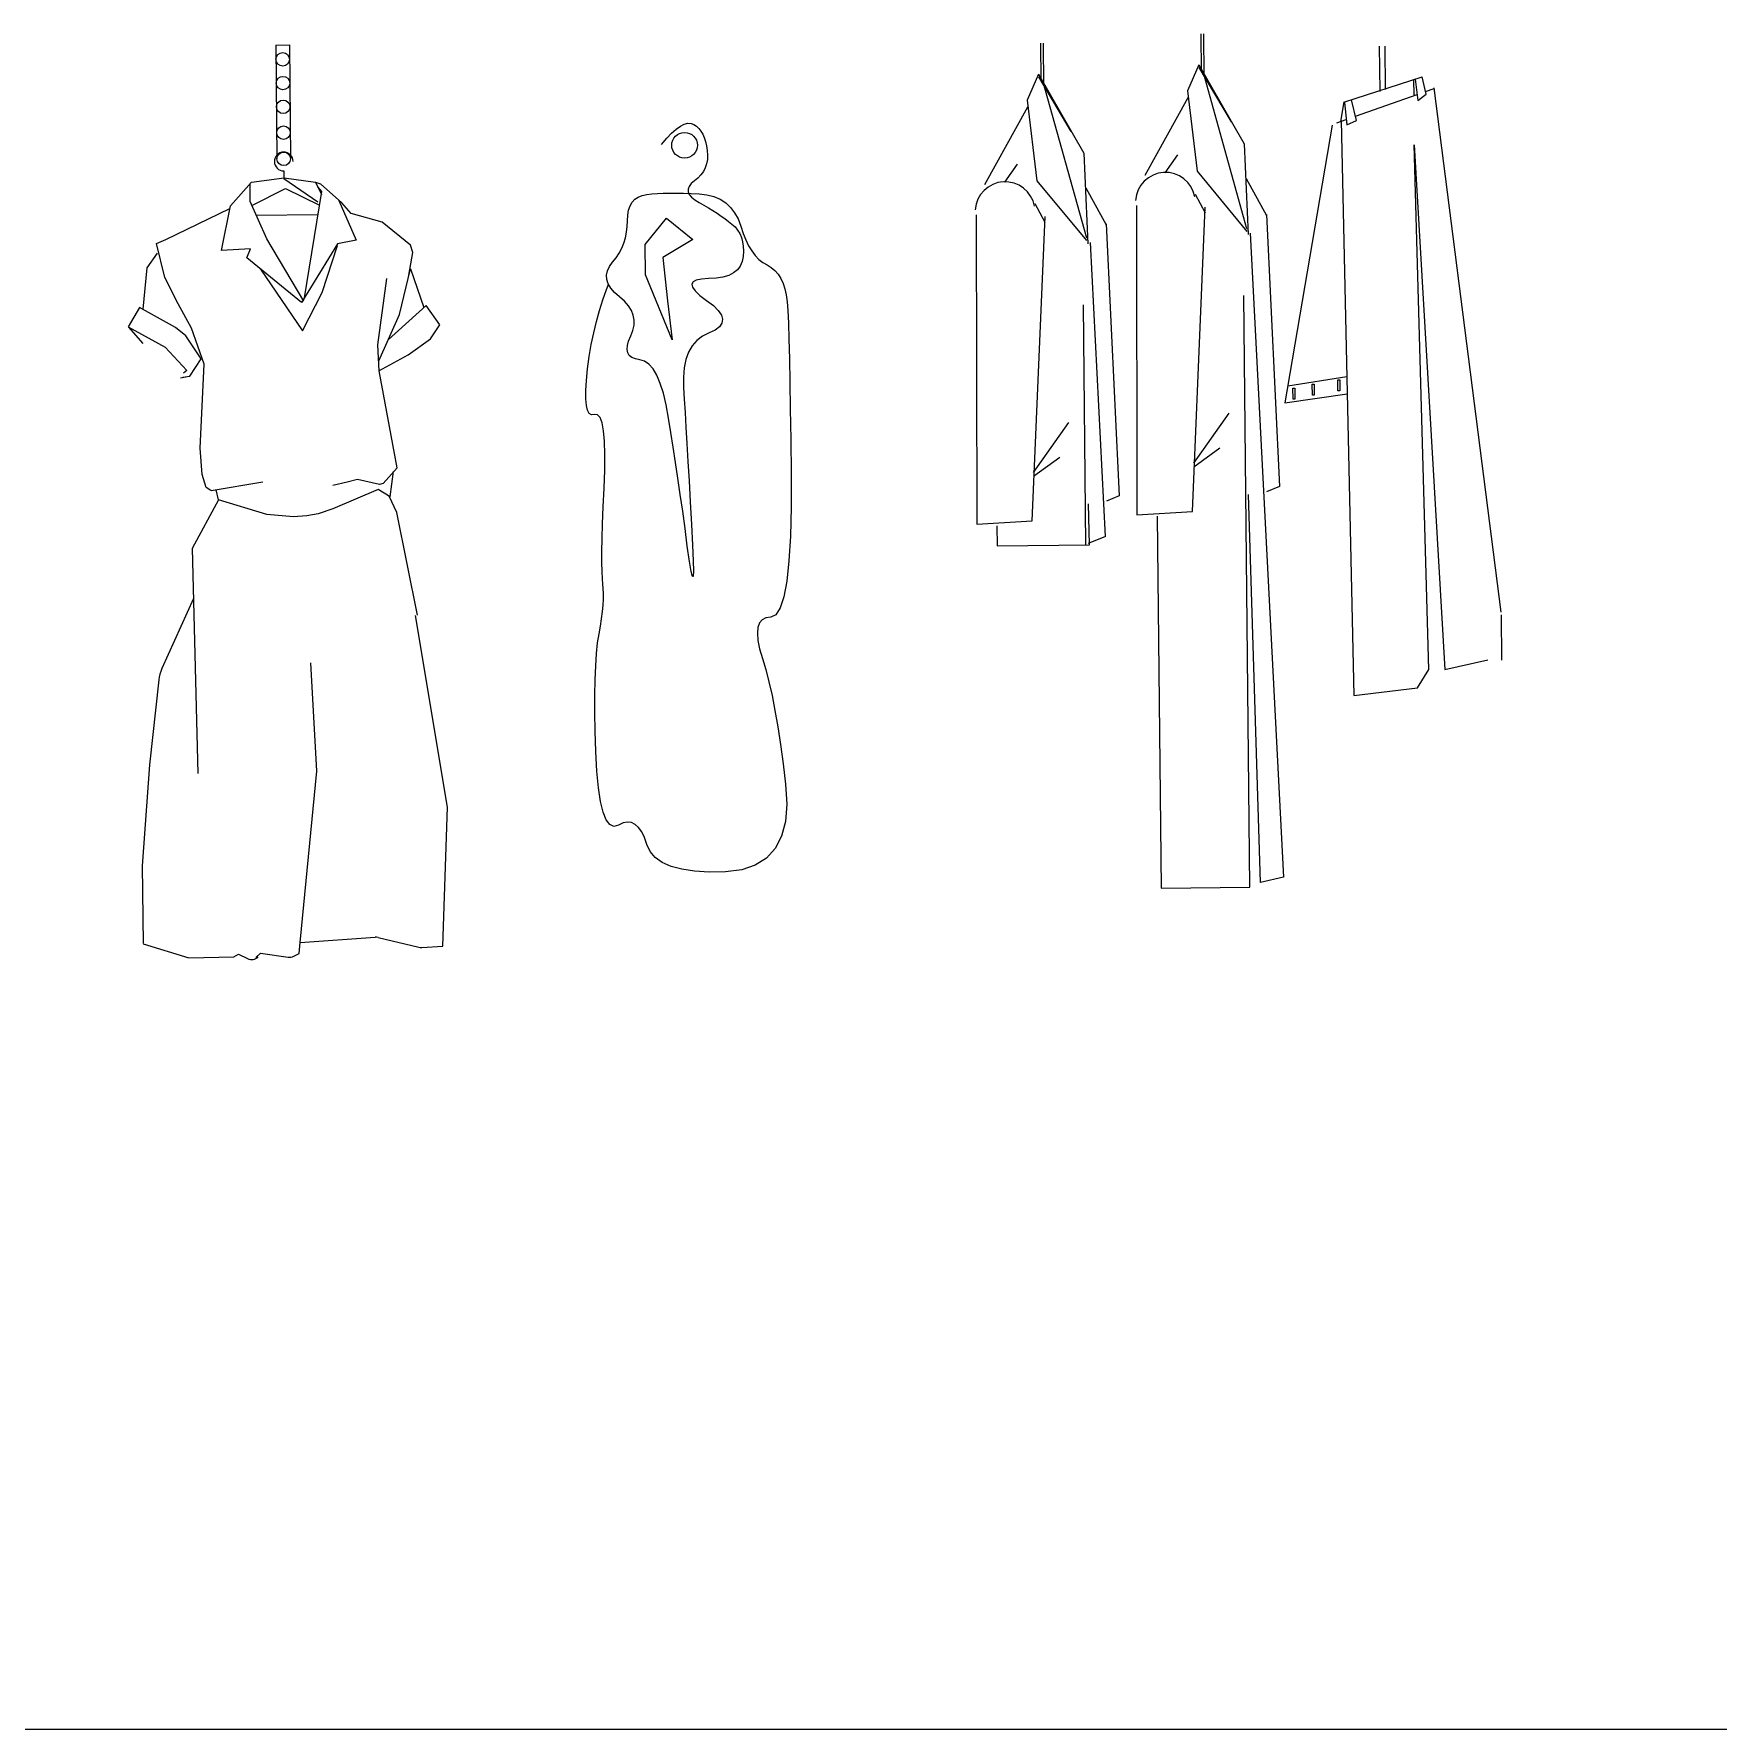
# Model space of a CAD drawing. Header units: inches. Extents: x 8.4 to 50.9, y 14.4 to 39.2.
# Drawn here: x 41.51 to 44.004, y 18.215 to 20.725 of the extents above; entities that cross this region are included whole.
import ezdxf

# ---------------------------------------------------------------- set-up
doc = ezdxf.new("R2010")
doc.units = ezdxf.units.IN
doc.header["$MEASUREMENT"] = 0
doc.layers.add('02', color=2, linetype='Continuous')
doc.layers.add('1', color=1, linetype='Continuous')

msp = doc.modelspace()

# ---------------------------------------------------------------- linework, layer by layer
at = {"layer": '02'}
for p, q in [((41.8683, 20.7083, 8.7529), (41.8883, 20.7085, 8.7529)), ((41.8683, 20.7083, 8.7529), (41.87, 20.5396, 8.7529)), ((41.8883, 20.7085, 8.7529), (41.89, 20.5398, 8.7529)), ((43.0017, 20.6546, 8.7529), (43.0011, 20.7108, 8.7529)), ((43.0057, 20.6479, 8.7529), (43.005, 20.7109, 8.7529)), ((43.239, 20.6685, 8.7529), (43.2385, 20.7247, 8.7529)), ((43.243, 20.6618, 8.7529), (43.2424, 20.7247, 8.7529)), ((43.5025, 20.7066, 8.7529), (43.5032, 20.6396, 8.7529)), ((43.5105, 20.7067, 8.7529), (43.5112, 20.6422, 8.7529)), ((42.9978, 20.665, 8.7529), (42.9812, 20.6267, 8.7529)), ((42.9978, 20.665, 8.7529), (43.065, 20.5483, 8.7529)), ((42.9979, 20.661, 8.7529), (43.0457, 20.5804, 8.7529)), ((43.2351, 20.6788, 8.7529), (43.2185, 20.6406, 8.7529)), ((43.2351, 20.6788, 8.7529), (43.3024, 20.5622, 8.7529)), ((43.2353, 20.6749, 8.7529), (43.2831, 20.5943, 8.7529)), ((43.2416, 20.6676, 8.7529), (43.306, 20.4367, 8.7529)), ((43.4498, 20.6236, 8.7529), (43.5658, 20.661, 8.7529)), ((43.5556, 20.6577, 8.7529), (43.5597, 20.6262, 8.7529)), ((43.572, 20.6356, 8.7529), (43.5658, 20.661, 8.7529)), ((43.0042, 20.6537, 8.7529), (43.0687, 20.4228, 8.7529)), ((43.2185, 20.6406, 8.7529), (43.2326, 20.5213, 8.7529)), ((43.4673, 20.6029, 8.7529), (43.5585, 20.635, 8.7529)), ((43.5531, 20.6569, 8.7529), (43.5534, 20.6344, 8.7529)), ((43.5597, 20.6262, 8.7529), (43.572, 20.6356, 8.7529)), ((43.5711, 20.6394, 8.7529), (43.5839, 20.6439, 8.7529)), ((43.6827, 19.8687, 8.7529), (43.5838, 20.6451, 8.7529)), ((42.9182, 20.5016, 8.7529), (42.9822, 20.6166, 8.7529)), ((42.9812, 20.6267, 8.7529), (42.9952, 20.5074, 8.7529)), ((43.1555, 20.5154, 8.7529), (43.2196, 20.6304, 8.7529)), ((43.4499, 20.624, 8.7529), (43.445, 20.595, 8.7529)), ((43.451, 20.623, 8.7529), (43.4544, 20.59, 8.7529)), ((43.4688, 20.5963, 8.7529), (43.4615, 20.6273, 8.7529)), ((42.4544, 20.5777, 8.7529), (42.4611, 20.5836, 8.7529)), ((42.4611, 20.5836, 8.7529), (42.4674, 20.5881, 8.7529)), ((42.4674, 20.5881, 8.7529), (42.4731, 20.591, 8.7529)), ((42.4731, 20.591, 8.7529), (42.4784, 20.5924, 8.7529)), ((42.4784, 20.5924, 8.7529), (42.4832, 20.5923, 8.7529)), ((42.4832, 20.5923, 8.7529), (42.4875, 20.5907, 8.7529)), ((42.4875, 20.5907, 8.7529), (42.4913, 20.588, 8.7529)), ((42.4913, 20.588, 8.7529), (42.4948, 20.5847, 8.7529)), ((42.4948, 20.5847, 8.7529), (42.4979, 20.5808, 8.7529)), ((43.4327, 20.5897, 8.7529), (43.3628, 20.1784, 8.7529)), ((43.4394, 20.5931, 8.7529), (43.4536, 20.5981, 8.7529)), ((43.4461, 20.5966, 8.7529), (43.4649, 19.7453, 8.7529)), ((43.4544, 20.59, 8.7529), (43.4688, 20.5963, 8.7529)), ((42.4394, 20.5612, 8.7529), (42.4472, 20.5702, 8.7529)), ((42.4472, 20.5702, 8.7529), (42.4544, 20.5777, 8.7529)), ((42.4979, 20.5808, 8.7529), (42.5005, 20.5763, 8.7529)), ((42.5005, 20.5763, 8.7529), (42.5028, 20.5712, 8.7529)), ((42.5028, 20.5712, 8.7529), (42.5047, 20.5655, 8.7529)), ((42.5047, 20.5655, 8.7529), (42.5061, 20.5592, 8.7529)), ((42.5061, 20.5592, 8.7529), (42.5072, 20.5523, 8.7529)), ((43.3024, 20.5622, 8.7529), (43.3081, 20.4275, 8.7529)), ((43.5757, 19.7835, 8.7529), (43.5543, 20.5606, 8.7529)), ((43.5543, 20.5606, 8.7529), (43.5993, 19.7837, 8.7529)), ((42.5062, 20.5324, 8.7529), (42.5043, 20.5265, 8.7529)), ((42.5074, 20.5386, 8.7529), (42.5062, 20.5324, 8.7529)), ((42.5072, 20.5523, 8.7529), (42.5077, 20.5452, 8.7529)), ((42.5077, 20.5452, 8.7529), (42.5074, 20.5386, 8.7529)), ((42.9478, 20.5051, 8.7529), (42.9666, 20.5319, 8.7529)), ((43.065, 20.5483, 8.7529), (43.0708, 20.4137, 8.7529)), ((43.1852, 20.5189, 8.7529), (43.2039, 20.5457, 8.7529)), ((41.8324, 20.5052, 8.7529), (41.8808, 20.5115, 8.7529)), ((41.8802, 20.5219, 8.7529), (41.8803, 20.5104, 8.7529)), ((41.8803, 20.5104, 8.7529), (41.9304, 20.476, 8.7529)), ((41.8808, 20.5115, 8.7529), (41.927, 20.5051, 8.7529)), ((42.4883, 20.507, 8.7529), (42.4835, 20.503, 8.7529)), ((42.4935, 20.5113, 8.7529), (42.4883, 20.507, 8.7529)), ((42.4979, 20.516, 8.7529), (42.4935, 20.5113, 8.7529)), ((42.5015, 20.521, 8.7529), (42.4979, 20.516, 8.7529)), ((42.5043, 20.5265, 8.7529), (42.5015, 20.521, 8.7529)), ((42.9952, 20.5074, 8.7529), (43.0687, 20.4186, 8.7529)), ((43.2326, 20.5213, 8.7529), (43.3061, 20.4324, 8.7529)), ((43.3052, 20.5106, 8.7529), (43.3354, 20.4558, 8.7529)), ((41.801, 20.4703, 8.7529), (41.8324, 20.5052, 8.7529)), ((41.8304, 20.4764, 8.7529), (41.8305, 20.5031, 8.7529)), ((41.833, 20.4707, 8.7529), (41.8826, 20.4956, 8.7529)), ((41.8826, 20.4956, 8.7529), (41.9328, 20.4711, 8.7529)), ((41.9361, 20.4912, 8.7529), (41.9104, 20.334, 8.7529)), ((41.927, 20.5051, 8.7529), (41.9344, 20.5026, 8.7529)), ((41.9362, 20.4863, 8.7529), (41.9275, 20.5049, 8.7529)), ((41.9299, 20.4981, 8.7529), (41.9361, 20.4912, 8.7529)), ((41.9344, 20.5026, 8.7529), (41.9659, 20.4744, 8.7529)), ((42.4, 20.4799, 8.7529), (42.405, 20.4832, 8.7529)), ((42.405, 20.4832, 8.7529), (42.4109, 20.4856, 8.7529)), ((42.4109, 20.4856, 8.7529), (42.4176, 20.487, 8.7529)), ((42.4176, 20.487, 8.7529), (42.4252, 20.4878, 8.7529)), ((42.4252, 20.4878, 8.7529), (42.4333, 20.4884, 8.7529)), ((42.4333, 20.4884, 8.7529), (42.4421, 20.4888, 8.7529)), ((42.4421, 20.4888, 8.7529), (42.4515, 20.4889, 8.7529)), ((42.4515, 20.4889, 8.7529), (42.4614, 20.4889, 8.7529)), ((42.4614, 20.4889, 8.7529), (42.472, 20.4888, 8.7529)), ((42.472, 20.4888, 8.7529), (42.4832, 20.4884, 8.7529)), ((42.4804, 20.4989, 8.7529), (42.4788, 20.4949, 8.7529)), ((42.4788, 20.4949, 8.7529), (42.4788, 20.4908, 8.7529)), ((42.4788, 20.4908, 8.7529), (42.4805, 20.4868, 8.7529)), ((42.4835, 20.503, 8.7529), (42.4804, 20.4989, 8.7529)), ((42.4805, 20.4868, 8.7529), (42.4837, 20.4828, 8.7529)), ((42.4832, 20.4884, 8.7529), (42.495, 20.4878, 8.7529)), ((42.4837, 20.4828, 8.7529), (42.4886, 20.4789, 8.7529)), ((42.495, 20.4878, 8.7529), (42.5065, 20.4864, 8.7529)), ((42.5065, 20.4864, 8.7529), (42.517, 20.4838, 8.7529)), ((42.517, 20.4838, 8.7529), (42.5263, 20.4798, 8.7529)), ((43.0678, 20.4968, 8.7529), (43.098, 20.4419, 8.7529)), ((43.2298, 20.4873, 8.7529), (43.2444, 20.4599, 8.7529)), ((41.7054, 20.4205, 8.7529), (41.8002, 20.4663, 8.7529)), ((41.7877, 20.4042, 8.7529), (41.801, 20.4703, 8.7529)), ((41.8551, 20.4214, 8.7529), (41.8304, 20.4764, 8.7529)), ((41.8394, 20.4565, 8.7529), (41.9306, 20.4574, 8.7529)), ((41.9616, 20.4782, 8.7529), (41.9874, 20.4195, 8.7529)), ((41.9799, 20.459, 8.7529), (41.9659, 20.4744, 8.7529)), ((42.0257, 20.446, 8.7529), (41.9799, 20.459, 8.7529)), ((42.389, 20.4481, 8.7529), (42.3894, 20.4564, 8.7529)), ((42.3894, 20.4564, 8.7529), (42.3907, 20.4638, 8.7529)), ((42.3907, 20.4638, 8.7529), (42.3929, 20.4701, 8.7529)), ((42.3929, 20.4701, 8.7529), (42.396, 20.4755, 8.7529)), ((42.396, 20.4755, 8.7529), (42.4, 20.4799, 8.7529)), ((42.4886, 20.4789, 8.7529), (42.4951, 20.4749, 8.7529)), ((42.4951, 20.4749, 8.7529), (42.5023, 20.471, 8.7529)), ((42.5023, 20.471, 8.7529), (42.5091, 20.467, 8.7529)), ((42.5091, 20.467, 8.7529), (42.5156, 20.4631, 8.7529)), ((42.5156, 20.4631, 8.7529), (42.5219, 20.4591, 8.7529)), ((42.5219, 20.4591, 8.7529), (42.5278, 20.4551, 8.7529)), ((42.5263, 20.4798, 8.7529), (42.5346, 20.4745, 8.7529)), ((42.5346, 20.4745, 8.7529), (42.5418, 20.4679, 8.7529)), ((42.5418, 20.4679, 8.7529), (42.5478, 20.46, 8.7529)), ((42.5478, 20.46, 8.7529), (42.5528, 20.4507, 8.7529)), ((42.9054, 20.457, 8.7529), (42.9062, 19.999, 8.7529)), ((42.9925, 20.4735, 8.7529), (43.007, 20.446, 8.7529)), ((43.1428, 20.4709, 8.7529), (43.1435, 20.0128, 8.7529)), ((43.2258, 20.0176, 8.7529), (43.2447, 20.468, 8.7529)), ((43.3352, 20.4575, 8.7529), (43.3546, 20.0545, 8.7529)), ((42.0677, 20.4118, 8.7529), (42.0257, 20.446, 8.7529)), ((42.3878, 20.431, 8.7529), (42.3888, 20.4394, 8.7529)), ((42.3888, 20.4394, 8.7529), (42.389, 20.4481, 8.7529)), ((42.5278, 20.4551, 8.7529), (42.5334, 20.4512, 8.7529)), ((42.5334, 20.4512, 8.7529), (42.5387, 20.4472, 8.7529)), ((42.5387, 20.4472, 8.7529), (42.5438, 20.4432, 8.7529)), ((42.5438, 20.4432, 8.7529), (42.5483, 20.439, 8.7529)), ((42.5483, 20.439, 8.7529), (42.5521, 20.4343, 8.7529)), ((42.5521, 20.4343, 8.7529), (42.5553, 20.429, 8.7529)), ((42.5528, 20.4507, 8.7529), (42.5567, 20.4401, 8.7529)), ((42.5567, 20.4401, 8.7529), (42.5602, 20.4294, 8.7529)), ((42.9885, 20.0037, 8.7529), (43.0074, 20.4542, 8.7529)), ((43.0979, 20.4437, 8.7529), (43.1173, 20.0406, 8.7529)), ((41.6916, 20.4145, 8.7529), (41.7054, 20.4205, 8.7529)), ((41.7041, 20.3641, 8.7529), (41.6916, 20.4145, 8.7529)), ((41.831, 20.4065, 8.7529), (41.7877, 20.4042, 8.7529)), ((41.8253, 20.3933, 8.7529), (41.831, 20.4065, 8.7529)), ((41.9096, 20.3291, 8.7529), (41.8551, 20.4214, 8.7529)), ((41.9594, 20.4137, 8.7529), (41.9061, 20.327, 8.7529)), ((41.937, 20.3419, 8.7529), (41.9594, 20.4115, 8.7529)), ((41.9874, 20.4195, 8.7529), (41.9594, 20.4137, 8.7529)), ((42.0713, 20.401, 8.7529), (42.0677, 20.4118, 8.7529)), ((42.3768, 20.4003, 8.7529), (42.3806, 20.4075, 8.7529)), ((42.3806, 20.4075, 8.7529), (42.3837, 20.415, 8.7529)), ((42.3837, 20.415, 8.7529), (42.3861, 20.4229, 8.7529)), ((42.3861, 20.4229, 8.7529), (42.3878, 20.431, 8.7529)), ((42.5553, 20.429, 8.7529), (42.5577, 20.4233, 8.7529)), ((42.5577, 20.4233, 8.7529), (42.5594, 20.417, 8.7529)), ((42.5594, 20.417, 8.7529), (42.5604, 20.4102, 8.7529)), ((42.5602, 20.4294, 8.7529), (42.5642, 20.4197, 8.7529)), ((42.5604, 20.4102, 8.7529), (42.5608, 20.4029, 8.7529)), ((42.5642, 20.4197, 8.7529), (42.5685, 20.411, 8.7529)), ((42.5685, 20.411, 8.7529), (42.5732, 20.4033, 8.7529)), ((43.0741, 20.4158, 8.7529), (43.0965, 19.9808, 8.7529)), ((43.3114, 20.4297, 8.7529), (43.3605, 19.4762, 8.7529)), ((41.6924, 20.4003, 8.7529), (41.6774, 20.3785, 8.7529)), ((41.9061, 20.327, 8.7529), (41.8253, 20.3933, 8.7529)), ((42.0653, 20.3676, 8.7529), (42.0713, 20.401, 8.7529)), ((42.3624, 20.3802, 8.7529), (42.3671, 20.3867, 8.7529)), ((42.3671, 20.3867, 8.7529), (42.3723, 20.3933, 8.7529)), ((42.3723, 20.3933, 8.7529), (42.3768, 20.4003, 8.7529)), ((42.5589, 20.3876, 8.7529), (42.5561, 20.381, 8.7529)), ((42.5604, 20.3951, 8.7529), (42.5589, 20.3876, 8.7529)), ((42.5608, 20.4029, 8.7529), (42.5604, 20.3951, 8.7529)), ((42.5732, 20.4033, 8.7529), (42.5783, 20.3966, 8.7529)), ((42.5783, 20.3966, 8.7529), (42.5838, 20.3909, 8.7529)), ((42.5838, 20.3909, 8.7529), (42.5897, 20.3863, 8.7529)), ((42.5897, 20.3863, 8.7529), (42.596, 20.3826, 8.7529)), ((42.596, 20.3826, 8.7529), (42.6021, 20.379, 8.7529)), ((41.6774, 20.3785, 8.7529), (41.6711, 20.3171, 8.7529)), ((41.7237, 20.3253, 8.7529), (41.7041, 20.3641, 8.7529)), ((41.8457, 20.3765, 8.7529), (41.9079, 20.2851, 8.7529)), ((42.0192, 20.2642, 8.7529), (42.0329, 20.3625, 8.7529)), ((42.0514, 20.3095, 8.7529), (42.0675, 20.3771, 8.7529)), ((42.0675, 20.3771, 8.7529), (42.0876, 20.3198, 8.7529)), ((42.3581, 20.3673, 8.7529), (42.3594, 20.3738, 8.7529)), ((42.3585, 20.3609, 8.7529), (42.3581, 20.3673, 8.7529)), ((42.3606, 20.3545, 8.7529), (42.3585, 20.3609, 8.7529)), ((42.3594, 20.3738, 8.7529), (42.3624, 20.3802, 8.7529)), ((42.4861, 20.3576, 8.7529), (42.4843, 20.3541, 8.7529)), ((42.4908, 20.3602, 8.7529), (42.4861, 20.3576, 8.7529)), ((42.4985, 20.3618, 8.7529), (42.4908, 20.3602, 8.7529)), ((42.5092, 20.3624, 8.7529), (42.4985, 20.3618, 8.7529)), ((42.5205, 20.363, 8.7529), (42.5092, 20.3624, 8.7529)), ((42.5305, 20.3646, 8.7529), (42.5205, 20.363, 8.7529)), ((42.539, 20.3672, 8.7529), (42.5305, 20.3646, 8.7529)), ((42.5461, 20.3708, 8.7529), (42.539, 20.3672, 8.7529)), ((42.5518, 20.3754, 8.7529), (42.5461, 20.3708, 8.7529)), ((42.5561, 20.381, 8.7529), (42.5518, 20.3754, 8.7529)), ((42.6021, 20.379, 8.7529), (42.6075, 20.3745, 8.7529)), ((42.6075, 20.3745, 8.7529), (42.6123, 20.369, 8.7529)), ((42.6123, 20.369, 8.7529), (42.6163, 20.3627, 8.7529)), ((42.6163, 20.3627, 8.7529), (42.6197, 20.3554, 8.7529)), ((41.9079, 20.2851, 8.7529), (41.937, 20.3419, 8.7529)), ((42.3526, 20.3308, 8.7529), (42.3581, 20.3461, 8.7529)), ((42.3581, 20.3461, 8.7529), (42.3611, 20.3536, 8.7529)), ((42.3645, 20.3481, 8.7529), (42.3606, 20.3545, 8.7529)), ((42.37, 20.3417, 8.7529), (42.3645, 20.3481, 8.7529)), ((42.3773, 20.3353, 8.7529), (42.37, 20.3417, 8.7529)), ((42.3847, 20.3289, 8.7529), (42.3773, 20.3353, 8.7529)), ((42.4843, 20.3541, 8.7529), (42.4854, 20.3496, 8.7529)), ((42.4854, 20.3496, 8.7529), (42.4894, 20.3441, 8.7529)), ((42.4894, 20.3441, 8.7529), (42.4964, 20.3376, 8.7529)), ((42.4964, 20.3376, 8.7529), (42.5063, 20.3302, 8.7529)), ((42.6197, 20.3554, 8.7529), (42.6223, 20.3473, 8.7529)), ((42.6223, 20.3473, 8.7529), (42.6243, 20.3382, 8.7529)), ((42.6243, 20.3382, 8.7529), (42.6255, 20.3282, 8.7529)), ((43.3108, 19.4612, 8.7529), (43.3018, 20.3373, 8.7529)), ((41.6664, 20.3196, 8.7529), (41.6494, 20.2908, 8.7529)), ((41.7196, 20.2898, 8.7529), (41.6664, 20.3196, 8.7529)), ((41.7436, 20.2888, 8.7529), (41.7237, 20.3253, 8.7529)), ((42.0206, 20.2406, 8.7529), (42.0514, 20.3095, 8.7529)), ((42.0909, 20.3228, 8.7529), (42.0345, 20.2717, 8.7529)), ((42.111, 20.2939, 8.7529), (42.0909, 20.3228, 8.7529)), ((42.343, 20.2988, 8.7529), (42.3475, 20.315, 8.7529)), ((42.3475, 20.315, 8.7529), (42.3526, 20.3308, 8.7529)), ((42.3905, 20.3222, 8.7529), (42.3847, 20.3289, 8.7529)), ((42.3949, 20.3153, 8.7529), (42.3905, 20.3222, 8.7529)), ((42.3977, 20.3082, 8.7529), (42.3949, 20.3153, 8.7529)), ((42.399, 20.3008, 8.7529), (42.3977, 20.3082, 8.7529)), ((42.5063, 20.3302, 8.7529), (42.5163, 20.3225, 8.7529)), ((42.5163, 20.3225, 8.7529), (42.5235, 20.3153, 8.7529)), ((42.5235, 20.3153, 8.7529), (42.5281, 20.3085, 8.7529)), ((42.5281, 20.3085, 8.7529), (42.5299, 20.3023, 8.7529)), ((42.6255, 20.3282, 8.7529), (42.6264, 20.3151, 8.7529)), ((42.6264, 20.3151, 8.7529), (42.6273, 20.2966, 8.7529)), ((43.0681, 19.968, 8.7529), (43.0645, 20.3234, 8.7529)), ((41.6494, 20.2908, 8.7529), (41.7043, 20.2611, 8.7529)), ((41.6501, 20.2905, 8.7529), (41.6713, 20.2662, 8.7529)), ((41.7352, 20.2778, 8.7529), (41.7196, 20.2898, 8.7529)), ((41.7622, 20.2358, 8.7529), (41.7436, 20.2888, 8.7529)), ((42.0974, 20.273, 8.7529), (42.111, 20.2939, 8.7529)), ((42.3355, 20.2647, 8.7529), (42.339, 20.282, 8.7529)), ((42.339, 20.282, 8.7529), (42.343, 20.2988, 8.7529)), ((42.394, 20.2776, 8.7529), (42.3972, 20.2855, 8.7529)), ((42.3972, 20.2855, 8.7529), (42.3989, 20.2933, 8.7529)), ((42.3989, 20.2933, 8.7529), (42.399, 20.3008, 8.7529)), ((42.51, 20.282, 8.7529), (42.5003, 20.2771, 8.7529)), ((42.519, 20.2863, 8.7529), (42.51, 20.282, 8.7529)), ((42.5254, 20.2912, 8.7529), (42.519, 20.2863, 8.7529)), ((42.529, 20.2965, 8.7529), (42.5254, 20.2912, 8.7529)), ((42.5299, 20.3023, 8.7529), (42.529, 20.2965, 8.7529)), ((42.6273, 20.2966, 8.7529), (42.628, 20.2729, 8.7529)), ((41.7043, 20.2611, 8.7529), (41.7366, 20.2265, 8.7529)), ((41.7578, 20.2436, 8.7529), (41.7352, 20.2778, 8.7529)), ((42.0214, 20.2259, 8.7529), (42.0192, 20.2642, 8.7529)), ((42.0643, 20.2494, 8.7529), (42.0974, 20.273, 8.7529)), ((42.3325, 20.2469, 8.7529), (42.3355, 20.2647, 8.7529)), ((42.3885, 20.2574, 8.7529), (42.3889, 20.2632, 8.7529)), ((42.3894, 20.2526, 8.7529), (42.3885, 20.2574, 8.7529)), ((42.3889, 20.2632, 8.7529), (42.3908, 20.2699, 8.7529)), ((42.3908, 20.2699, 8.7529), (42.394, 20.2776, 8.7529)), ((42.4851, 20.2628, 8.7529), (42.4796, 20.2535, 8.7529)), ((42.492, 20.2707, 8.7529), (42.4851, 20.2628, 8.7529)), ((42.5003, 20.2771, 8.7529), (42.492, 20.2707, 8.7529)), ((42.628, 20.2729, 8.7529), (42.6288, 20.2437, 8.7529)), ((41.7408, 20.2182, 8.7529), (41.7578, 20.2436, 8.7529)), ((41.7561, 20.1115, 8.7529), (41.7622, 20.2358, 8.7529)), ((42.021, 20.2257, 8.7529), (42.0643, 20.2494, 8.7529)), ((42.33, 20.2286, 8.7529), (42.3325, 20.2469, 8.7529)), ((42.3918, 20.2486, 8.7529), (42.3894, 20.2526, 8.7529)), ((42.3955, 20.2456, 8.7529), (42.3918, 20.2486, 8.7529)), ((42.4007, 20.2435, 8.7529), (42.3955, 20.2456, 8.7529)), ((42.4072, 20.2423, 8.7529), (42.4007, 20.2435, 8.7529)), ((42.4143, 20.2403, 8.7529), (42.4072, 20.2423, 8.7529)), ((42.4208, 20.2358, 8.7529), (42.4143, 20.2403, 8.7529)), ((42.4269, 20.2288, 8.7529), (42.4208, 20.2358, 8.7529)), ((42.4756, 20.2426, 8.7529), (42.473, 20.2303, 8.7529)), ((42.4796, 20.2535, 8.7529), (42.4756, 20.2426, 8.7529)), ((42.6288, 20.2437, 8.7529), (42.6295, 20.2093, 8.7529)), ((41.7273, 20.2157, 8.7529), (41.7374, 20.2175, 8.7529)), ((41.7306, 20.2165, 8.7529), (41.7408, 20.2182, 8.7529)), ((41.7366, 20.2265, 8.7529), (41.7316, 20.2223, 8.7529)), ((42.048, 20.0823, 8.7529), (42.0214, 20.2259, 8.7529)), ((42.3273, 20.1966, 8.7529), (42.3283, 20.2114, 8.7529)), ((42.3283, 20.2114, 8.7529), (42.33, 20.2286, 8.7529)), ((42.4325, 20.2192, 8.7529), (42.4269, 20.2288, 8.7529)), ((42.4376, 20.2071, 8.7529), (42.4325, 20.2192, 8.7529)), ((42.4422, 20.1926, 8.7529), (42.4376, 20.2071, 8.7529)), ((42.473, 20.2303, 8.7529), (42.4719, 20.2165, 8.7529)), ((42.4719, 20.2165, 8.7529), (42.4721, 20.2011, 8.7529)), ((42.6295, 20.2093, 8.7529), (42.6302, 20.1695, 8.7529)), ((43.3671, 20.2035, 8.7529), (43.4545, 20.2173, 8.7529)), ((43.4032, 20.206, 8.7529), (43.4059, 20.2061, 8.7529)), ((43.4034, 20.1898, 8.7529), (43.4032, 20.206, 8.7529)), ((43.4059, 20.2061, 8.7529), (43.4061, 20.1898, 8.7529)), ((43.4412, 20.1961, 8.7529), (43.4411, 20.2124, 8.7529)), ((43.4411, 20.2124, 8.7529), (43.4438, 20.2124, 8.7529)), ((43.4438, 20.2124, 8.7529), (43.444, 20.1962, 8.7529)), ((42.3273, 20.1844, 8.7529), (42.3273, 20.1966, 8.7529)), ((42.3282, 20.1747, 8.7529), (42.3273, 20.1844, 8.7529)), ((42.4464, 20.1755, 8.7529), (42.4422, 20.1926, 8.7529)), ((42.4721, 20.2011, 8.7529), (42.4732, 20.1839, 8.7529)), ((42.4732, 20.1839, 8.7529), (42.4743, 20.1643, 8.7529)), ((43.3628, 20.1784, 8.7529), (43.4551, 20.1917, 8.7529)), ((43.3745, 20.2003, 8.7529), (43.3772, 20.2003, 8.7529)), ((43.3747, 20.1841, 8.7529), (43.3745, 20.2003, 8.7529)), ((43.3774, 20.1841, 8.7529), (43.3747, 20.1841, 8.7529)), ((43.3772, 20.2003, 8.7529), (43.3774, 20.1841, 8.7529)), ((43.4061, 20.1898, 8.7529), (43.4034, 20.1898, 8.7529)), ((43.444, 20.1962, 8.7529), (43.4412, 20.1961, 8.7529)), ((42.3299, 20.1675, 8.7529), (42.3282, 20.1747, 8.7529)), ((42.3325, 20.1629, 8.7529), (42.3299, 20.1675, 8.7529)), ((42.336, 20.1608, 8.7529), (42.3325, 20.1629, 8.7529)), ((42.3404, 20.1611, 8.7529), (42.336, 20.1608, 8.7529)), ((42.3448, 20.1609, 8.7529), (42.3404, 20.1611, 8.7529)), ((42.3485, 20.1568, 8.7529), (42.3448, 20.1609, 8.7529)), ((42.3514, 20.1489, 8.7529), (42.3485, 20.1568, 8.7529)), ((42.45, 20.1558, 8.7529), (42.4464, 20.1755, 8.7529)), ((42.4535, 20.1346, 8.7529), (42.45, 20.1558, 8.7529)), ((42.4743, 20.1643, 8.7529), (42.4756, 20.1425, 8.7529)), ((42.6302, 20.1695, 8.7529), (42.6308, 20.1244, 8.7529)), ((43.2277, 20.0891, 8.7529), (43.28, 20.1633, 8.7529)), ((42.3535, 20.1371, 8.7529), (42.3514, 20.1489, 8.7529)), ((42.3549, 20.1216, 8.7529), (42.3535, 20.1371, 8.7529)), ((42.4569, 20.1127, 8.7529), (42.4535, 20.1346, 8.7529)), ((42.4756, 20.1425, 8.7529), (42.477, 20.1183, 8.7529)), ((42.9904, 20.0752, 8.7529), (43.0426, 20.1494, 8.7529)), ((41.759, 20.0726, 8.7529), (41.7561, 20.1115, 8.7529)), ((42.3555, 20.1022, 8.7529), (42.3549, 20.1216, 8.7529)), ((42.4604, 20.09, 8.7529), (42.4569, 20.1127, 8.7529)), ((42.477, 20.1183, 8.7529), (42.4785, 20.0918, 8.7529)), ((42.6308, 20.1244, 8.7529), (42.6313, 20.074, 8.7529)), ((43.2277, 20.0839, 8.7529), (43.2665, 20.112, 8.7529)), ((42.048, 20.0823, 8.7529), (42.0272, 20.0591, 8.7529)), ((42.3553, 20.0789, 8.7529), (42.3555, 20.1022, 8.7529)), ((42.4638, 20.0667, 8.7529), (42.4604, 20.09, 8.7529)), ((42.4785, 20.0918, 8.7529), (42.4802, 20.063, 8.7529)), ((42.9904, 20.07, 8.7529), (43.0292, 20.0982, 8.7529)), ((41.7651, 20.0532, 8.7529), (41.759, 20.0726, 8.7529)), ((41.8491, 20.0612, 8.7529), (41.7727, 20.0483, 8.7529)), ((41.9738, 20.0612, 8.7529), (41.9528, 20.0563, 8.7529)), ((41.989, 20.0649, 8.7529), (41.9738, 20.0612, 8.7529)), ((42.022, 20.0577, 8.7529), (41.989, 20.0649, 8.7529)), ((42.0272, 20.0591, 8.7529), (42.022, 20.0577, 8.7529)), ((42.0376, 20.0395, 8.7529), (42.0428, 20.0766, 8.7529)), ((42.3544, 20.0519, 8.7529), (42.3553, 20.0789, 8.7529)), ((42.4673, 20.0426, 8.7529), (42.4638, 20.0667, 8.7529)), ((42.4802, 20.063, 8.7529), (42.482, 20.0319, 8.7529)), ((42.6313, 20.074, 8.7529), (42.6313, 20.0242, 8.7529)), ((41.7834, 20.035, 8.7529), (41.7446, 19.9626, 8.7529)), ((41.7718, 20.0489, 8.7529), (41.7651, 20.0532, 8.7529)), ((41.7834, 20.035, 8.7529), (41.7801, 20.0495, 8.7529)), ((41.8552, 20.013, 8.7529), (41.7834, 20.035, 8.7529)), ((42.02, 20.0502, 8.7529), (41.9529, 20.0215, 8.7529)), ((42.0376, 20.0395, 8.7529), (42.02, 20.0502, 8.7529)), ((42.0476, 20.016, 8.7529), (42.0361, 20.0404, 8.7529)), ((42.3532, 20.0243, 8.7529), (42.3544, 20.0519, 8.7529)), ((42.4708, 20.0179, 8.7529), (42.4673, 20.0426, 8.7529)), ((42.482, 20.0319, 8.7529), (42.4839, 19.9985, 8.7529)), ((43.1173, 20.0406, 8.7529), (43.0983, 20.0328, 8.7529)), ((43.3263, 19.4683, 8.7529), (43.309, 20.0426, 8.7529)), ((43.3546, 20.0545, 8.7529), (43.3356, 20.0466, 8.7529)), ((41.8944, 20.0095, 8.7529), (41.8552, 20.013, 8.7529)), ((41.914, 20.0111, 8.7529), (41.8944, 20.0095, 8.7529)), ((41.9309, 20.0143, 8.7529), (41.914, 20.0111, 8.7529)), ((41.9529, 20.0215, 8.7529), (41.9309, 20.0143, 8.7529)), ((42.0782, 19.8643, 8.7529), (42.0476, 20.016, 8.7529)), ((42.3523, 19.9995, 8.7529), (42.3532, 20.0243, 8.7529)), ((42.4743, 19.9924, 8.7529), (42.4708, 20.0179, 8.7529)), ((42.6313, 20.0242, 8.7529), (42.6303, 19.9811, 8.7529)), ((43.0735, 19.9681, 8.7529), (43.0717, 20.0287, 8.7529)), ((43.1435, 20.0128, 8.7529), (43.2258, 20.0176, 8.7529)), ((43.1736, 20.0105, 8.7529), (43.1792, 19.4598, 8.7529)), ((42.3517, 19.9776, 8.7529), (42.3523, 19.9995, 8.7529)), ((42.4777, 19.9662, 8.7529), (42.4743, 19.9924, 8.7529)), ((42.4839, 19.9985, 8.7529), (42.4855, 19.9677, 8.7529)), ((42.6303, 19.9811, 8.7529), (42.6281, 19.9445, 8.7529)), ((42.9062, 19.999, 8.7529), (42.9885, 20.0037, 8.7529)), ((42.9362, 19.9966, 8.7529), (42.9365, 19.9667, 8.7529)), ((43.0719, 19.9706, 8.7529), (43.0973, 19.9811, 8.7529)), ((41.7446, 19.9626, 8.7529), (41.7528, 19.6295, 8.7529)), ((42.3512, 19.9422, 8.7529), (42.3513, 19.9585, 8.7529)), ((42.3513, 19.9585, 8.7529), (42.3517, 19.9776, 8.7529)), ((42.4809, 19.9435, 8.7529), (42.4777, 19.9662, 8.7529)), ((42.4855, 19.9677, 8.7529), (42.4864, 19.9446, 8.7529)), ((42.9365, 19.9667, 8.7529), (43.0735, 19.9681, 8.7529)), ((42.3514, 19.9287, 8.7529), (42.3512, 19.9422, 8.7529)), ((42.4834, 19.9285, 8.7529), (42.4809, 19.9435, 8.7529)), ((42.4864, 19.9446, 8.7529), (42.4867, 19.9291, 8.7529)), ((42.6281, 19.9445, 8.7529), (42.6249, 19.9146, 8.7529)), ((42.3519, 19.9181, 8.7529), (42.3514, 19.9287, 8.7529)), ((42.3526, 19.9102, 8.7529), (42.3519, 19.9181, 8.7529)), ((42.3533, 19.9035, 8.7529), (42.3526, 19.9102, 8.7529)), ((42.4852, 19.9211, 8.7529), (42.4834, 19.9285, 8.7529)), ((42.4863, 19.9213, 8.7529), (42.4852, 19.9211, 8.7529)), ((42.4867, 19.9291, 8.7529), (42.4863, 19.9213, 8.7529)), ((42.6249, 19.9146, 8.7529), (42.6206, 19.8914, 8.7529)), ((41.7464, 19.8889, 8.7529), (41.6996, 19.785, 8.7529)), ((42.353, 19.8789, 8.7529), (42.3535, 19.8878, 8.7529)), ((42.3536, 19.896, 8.7529), (42.3533, 19.9035, 8.7529)), ((42.3535, 19.8878, 8.7529), (42.3536, 19.896, 8.7529)), ((42.6206, 19.8914, 8.7529), (42.6152, 19.8747, 8.7529)), ((42.1223, 19.58, 8.7529), (42.0749, 19.8636, 8.7529)), ((42.349, 19.8479, 8.7529), (42.3507, 19.8589, 8.7529)), ((42.3507, 19.8589, 8.7529), (42.352, 19.8693, 8.7529)), ((42.352, 19.8693, 8.7529), (42.353, 19.8789, 8.7529)), ((42.5884, 19.8573, 8.7529), (42.5845, 19.8525, 8.7529)), ((42.594, 19.8603, 8.7529), (42.5884, 19.8573, 8.7529)), ((42.6013, 19.8613, 8.7529), (42.594, 19.8603, 8.7529)), ((42.6088, 19.8647, 8.7529), (42.6013, 19.8613, 8.7529)), ((42.6152, 19.8747, 8.7529), (42.6088, 19.8647, 8.7529)), ((43.6827, 19.8646, 8.7529), (43.6834, 19.7973, 8.7529)), ((42.3449, 19.8229, 8.7529), (42.3469, 19.8362, 8.7529)), ((42.3469, 19.8362, 8.7529), (42.349, 19.8479, 8.7529)), ((42.5821, 19.8458, 8.7529), (42.5814, 19.8372, 8.7529)), ((42.5814, 19.8372, 8.7529), (42.5823, 19.8267, 8.7529)), ((42.5845, 19.8525, 8.7529), (42.5821, 19.8458, 8.7529)), ((42.342, 19.789, 8.7529), (42.3432, 19.8072, 8.7529)), ((42.3432, 19.8072, 8.7529), (42.3449, 19.8229, 8.7529)), ((42.5823, 19.8267, 8.7529), (42.5848, 19.8143, 8.7529)), ((42.5848, 19.8143, 8.7529), (42.589, 19.8, 8.7529)), ((41.9288, 19.6333, 8.7529), (41.92, 19.7935, 8.7529)), ((42.3412, 19.7685, 8.7529), (42.342, 19.789, 8.7529)), ((42.589, 19.8, 8.7529), (42.5939, 19.7838, 8.7529)), ((42.5939, 19.7838, 8.7529), (42.5986, 19.7655, 8.7529)), ((43.5592, 19.7564, 8.7529), (43.5757, 19.7835, 8.7529)), ((43.5993, 19.7837, 8.7529), (43.6632, 19.7978, 8.7529)), ((41.695, 19.7682, 8.7529), (41.6811, 19.6427, 8.7529)), ((42.3408, 19.7456, 8.7529), (42.3412, 19.7685, 8.7529)), ((42.5986, 19.7655, 8.7529), (42.6032, 19.7452, 8.7529)), ((43.4649, 19.7453, 8.7529), (43.5592, 19.7564, 8.7529)), ((42.3409, 19.7202, 8.7529), (42.3408, 19.7456, 8.7529)), ((42.6032, 19.7452, 8.7529), (42.6075, 19.723, 8.7529)), ((42.3414, 19.6925, 8.7529), (42.3409, 19.7202, 8.7529)), ((42.6075, 19.723, 8.7529), (42.6117, 19.6987, 8.7529)), ((42.3423, 19.6623, 8.7529), (42.3414, 19.6925, 8.7529)), ((42.6117, 19.6987, 8.7529), (42.6157, 19.6724, 8.7529)), ((42.3438, 19.6332, 8.7529), (42.3423, 19.6623, 8.7529)), ((42.6157, 19.6724, 8.7529), (42.6195, 19.644, 8.7529)), ((41.6811, 19.6427, 8.7529), (41.6703, 19.4927, 8.7529)), ((41.9042, 19.3796, 8.7529), (41.9288, 19.6333, 8.7529)), ((42.346, 19.6085, 8.7529), (42.3438, 19.6332, 8.7529)), ((42.6195, 19.644, 8.7529), (42.6231, 19.6137, 8.7529)), ((42.3491, 19.5882, 8.7529), (42.346, 19.6085, 8.7529)), ((42.6231, 19.6137, 8.7529), (42.6249, 19.5842, 8.7529)), ((42.1156, 19.3742, 8.7529), (42.1223, 19.58, 8.7529)), ((42.3529, 19.5723, 8.7529), (42.3491, 19.5882, 8.7529)), ((42.6249, 19.5842, 8.7529), (42.6229, 19.5586, 8.7529)), ((42.3574, 19.5609, 8.7529), (42.3529, 19.5723, 8.7529)), ((42.3627, 19.5539, 8.7529), (42.3574, 19.5609, 8.7529)), ((42.3688, 19.5514, 8.7529), (42.3627, 19.5539, 8.7529)), ((42.3756, 19.5532, 8.7529), (42.3688, 19.5514, 8.7529)), ((42.3826, 19.5564, 8.7529), (42.3756, 19.5532, 8.7529)), ((42.3891, 19.5576, 8.7529), (42.3826, 19.5564, 8.7529)), ((42.3951, 19.5569, 8.7529), (42.3891, 19.5576, 8.7529)), ((42.4006, 19.5543, 8.7529), (42.3951, 19.5569, 8.7529)), ((42.4056, 19.5498, 8.7529), (42.4006, 19.5543, 8.7529)), ((42.6229, 19.5586, 8.7529), (42.6173, 19.5367, 8.7529)), ((42.4102, 19.5433, 8.7529), (42.4056, 19.5498, 8.7529)), ((42.4142, 19.535, 8.7529), (42.4102, 19.5433, 8.7529)), ((42.4178, 19.5247, 8.7529), (42.4142, 19.535, 8.7529)), ((42.6173, 19.5367, 8.7529), (42.608, 19.5186, 8.7529)), ((42.4225, 19.5142, 8.7529), (42.4178, 19.5247, 8.7529)), ((42.4301, 19.5053, 8.7529), (42.4225, 19.5142, 8.7529)), ((42.4404, 19.4979, 8.7529), (42.4301, 19.5053, 8.7529)), ((42.5951, 19.5043, 8.7529), (42.5784, 19.4938, 8.7529)), ((42.608, 19.5186, 8.7529), (42.5951, 19.5043, 8.7529)), ((41.6703, 19.4927, 8.7529), (41.6716, 19.3779, 8.7529)), ((42.4536, 19.4921, 8.7529), (42.4404, 19.4979, 8.7529)), ((42.4695, 19.4878, 8.7529), (42.4536, 19.4921, 8.7529)), ((42.4883, 19.485, 8.7529), (42.4695, 19.4878, 8.7529)), ((42.5099, 19.4838, 8.7529), (42.4883, 19.485, 8.7529)), ((42.5342, 19.4841, 8.7529), (42.5099, 19.4838, 8.7529)), ((42.5582, 19.487, 8.7529), (42.5342, 19.4841, 8.7529)), ((42.5784, 19.4938, 8.7529), (42.5582, 19.487, 8.7529)), ((43.1792, 19.4598, 8.7529), (43.3108, 19.4612, 8.7529)), ((43.3605, 19.4762, 8.7529), (43.3263, 19.4683, 8.7529)), ((41.6716, 19.3773, 8.7529), (41.7395, 19.3568, 8.7529)), ((41.9028, 19.3631, 8.7529), (41.9042, 19.3796, 8.7529)), ((41.9042, 19.3796, 8.7529), (42.0154, 19.3874, 8.7529)), ((42.0197, 19.387, 8.7529), (42.0801, 19.3723, 8.7529)), ((41.7395, 19.3568, 8.7529), (41.8062, 19.3584, 8.7529)), ((41.8062, 19.3584, 8.7529), (41.8132, 19.362, 8.7529)), ((41.8132, 19.362, 8.7529), (41.8265, 19.3555, 8.7529)), ((41.8389, 19.3573, 8.7529), (41.8456, 19.3637, 8.7529)), ((41.8456, 19.3637, 8.7529), (41.8865, 19.3578, 8.7529)), ((41.8948, 19.3591, 8.7529), (41.9028, 19.3631, 8.7529)), ((42.0844, 19.3719, 8.7529), (42.1156, 19.3742, 8.7529))]:
    msp.add_line(p, q, dxfattribs=at)
at = {"layer": '02', "elevation": 8.7529}
msp.add_lwpolyline([(42.486, 20.4201), (42.4412, 20.3939), (42.4483, 20.3296), (42.4553, 20.2717), (42.4156, 20.3679), (42.4152, 20.4129), (42.447, 20.4519), (42.486, 20.4201)], dxfattribs=at)
at = {"layer": '02'}
for centre, radius in [((41.8785, 20.6871, 8.7529), 0.01), ((41.8789, 20.6519, 8.7529), 0.01), ((41.8792, 20.6168, 8.7529), 0.01), ((41.8796, 20.5785, 8.7529), 0.01), ((42.4736, 20.5598, 8.7529), 0.019), ((41.88, 20.5397, 8.7529), 0.01)]:
    msp.add_circle(centre, radius, dxfattribs=at)
for centre, radius, start, end in [((41.88, 20.5358, 8.7529), 0.0139, 0.5852, 270.5852), ((43.1857, 20.4754, 8.7529), 0.0443, 10.4758, 176.3121), ((42.9483, 20.4615, 8.7529), 0.0443, 10.4758, 176.3121), ((41.7505, 19.762, 8.7529), 0.0559, 155.7411, 173.6783), ((42.0164, 19.3734, 8.7529), 0.014, 76.3157, 93.9972), ((41.8326, 19.3681, 8.7529), 0.014, 244.0831, 313.6713), ((41.8885, 19.3716, 8.7529), 0.014, 261.7671, 296.6808), ((42.0834, 19.3859, 8.7529), 0.014, 256.3157, 274.0983)]:
    msp.add_arc(centre, radius, start, end, dxfattribs=at)
at = {"layer": '1'}
msp.add_line((30.2087, 18.2147), (50.5349, 18.2147), dxfattribs=at)

doc.saveas('drawing.dxf')
